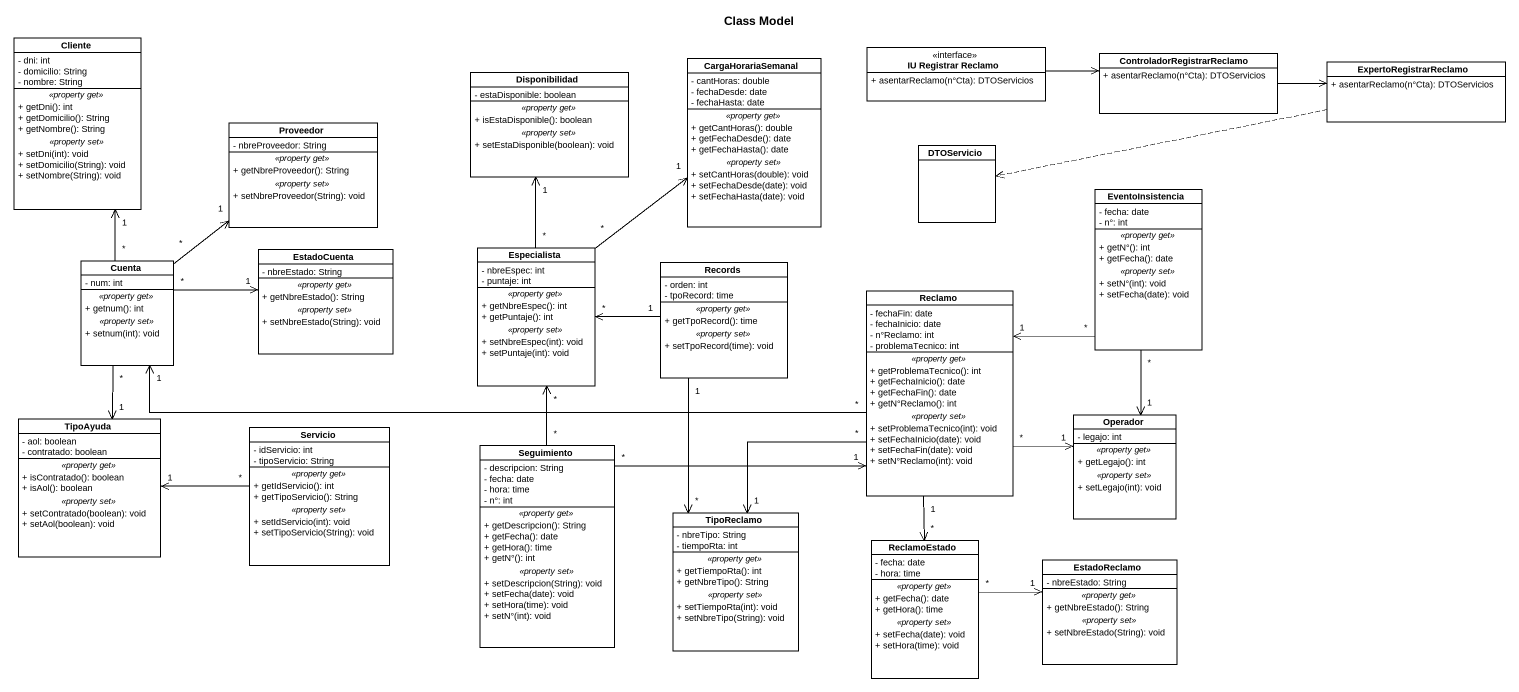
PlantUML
@startuml
title Class Model
hide circle
hide empty members
skinparam classAttributeIconSize 0
class Cliente {
  - dni: int
  - domicilio: String
  - nombre: String
  .. <<property get>> ..
  + getDni(): int
  + getDomicilio(): String
  + getNombre(): String
  .. <<property set>> ..
  + setDni(int): void
  + setDomicilio(String): void
  + setNombre(String): void
}
class Disponibilidad {
  - estaDisponible: boolean
  .. <<property get>> ..
  + isEstaDisponible(): boolean
  .. <<property set>> ..
  + setEstaDisponible(boolean): void
}
class CargaHorariaSemanal {
  - cantHoras: double
  - fechaDesde: date
  - fechaHasta: date
  .. <<property get>> ..
  + getCantHoras(): double
  + getFechaDesde(): date
  + getFechaHasta(): date
  .. <<property set>> ..
  + setCantHoras(double): void
  + setFechaDesde(date): void
  + setFechaHasta(date): void
}
class "IU Registrar Reclamo" as IU_Registrar_Reclamo <<interface>> {
  + asentarReclamo(n°Cta): DTOServicios
}
class ControladorRegistrarReclamo {
  + asentarReclamo(n°Cta): DTOServicios
}
class ExpertoRegistrarReclamo {
  + asentarReclamo(n°Cta): DTOServicios
}
class Proveedor {
  - nbreProveedor: String
  .. <<property get>> ..
  + getNbreProveedor(): String
  .. <<property set>> ..
  + setNbreProveedor(String): void
}
class DTOServicio
class EventoInsistencia {
  - fecha: date
  - n°: int
  .. <<property get>> ..
  + getN°(): int
  + getFecha(): date
  .. <<property set>> ..
  + setN°(int): void
  + setFecha(date): void
}
class Cuenta {
  - num: int
  .. <<property get>> ..
  + getnum(): int
  .. <<property set>> ..
  + setnum(int): void
}
class EstadoCuenta {
  - nbreEstado: String
  .. <<property get>> ..
  + getNbreEstado(): String
  .. <<property set>> ..
  + setNbreEstado(String): void
}
class Especialista {
  - nbreEspec: int
  - puntaje: int
  .. <<property get>> ..
  + getNbreEspec(): int
  + getPuntaje(): int
  .. <<property set>> ..
  + setNbreEspec(int): void
  + setPuntaje(int): void
}
class Records {
  - orden: int
  - tpoRecord: time
  .. <<property get>> ..
  + getTpoRecord(): time
  .. <<property set>> ..
  + setTpoRecord(time): void
}
class Reclamo {
  - fechaFin: date
  - fechaInicio: date
  - n°Reclamo: int
  - problemaTecnico: int
  .. <<property get>> ..
  + getProblemaTecnico(): int
  + getFechaInicio(): date
  + getFechaFin(): date
  + getN°Reclamo(): int
  .. <<property set>> ..
  + setProblemaTecnico(int): void
  + setFechaInicio(date): void
  + setFechaFin(date): void
  + setN°Reclamo(int): void
}
class TipoAyuda {
  - aol: boolean
  - contratado: boolean
  .. <<property get>> ..
  + isContratado(): boolean
  + isAol(): boolean
  .. <<property set>> ..
  + setContratado(boolean): void
  + setAol(boolean): void
}
class Servicio {
  - idServicio: int
  - tipoServicio: String
  .. <<property get>> ..
  + getIdServicio(): int
  + getTipoServicio(): String
  .. <<property set>> ..
  + setIdServicio(int): void
  + setTipoServicio(String): void
}
class Operador {
  - legajo: int
  .. <<property get>> ..
  + getLegajo(): int
  .. <<property set>> ..
  + setLegajo(int): void
}
class Seguimiento {
  - descripcion: String
  - fecha: date
  - hora: time
  - n°: int
  .. <<property get>> ..
  + getDescripcion(): String
  + getFecha(): date
  + getHora(): time
  + getN°(): int
  .. <<property set>> ..
  + setDescripcion(String): void
  + setFecha(date): void
  + setHora(time): void
  + setN°(int): void
}
class TipoReclamo {
  - nbreTipo: String
  - tiempoRta: int
  .. <<property get>> ..
  + getTiempoRta(): int
  + getNbreTipo(): String
  .. <<property set>> ..
  + setTiempoRta(int): void
  + setNbreTipo(String): void
}
class ReclamoEstado {
  - fecha: date
  - hora: time
  .. <<property get>> ..
  + getFecha(): date
  + getHora(): time
  .. <<property set>> ..
  + setFecha(date): void
  + setHora(time): void
}
class EstadoReclamo {
  - nbreEstado: String
  .. <<property get>> ..
  + getNbreEstado(): String
  .. <<property set>> ..
  + setNbreEstado(String): void
}
IU_Registrar_Reclamo -right-> ControladorRegistrarReclamo
ControladorRegistrarReclamo -right-> ExpertoRegistrarReclamo
ExpertoRegistrarReclamo .left.> DTOServicio
EventoInsistencia "*" -left-> "1" Reclamo
EventoInsistencia "*" --> "1" Operador
Cuenta "*" -up-> "1" Cliente
Cuenta "*" -up-> "1" Proveedor
Cuenta "*" -right-> "1" EstadoCuenta
Cuenta "*" --> "1" TipoAyuda
Especialista "*" -up-> "1" Disponibilidad
Especialista "*" -up-> "1" CargaHorariaSemanal
Records "1" -left-> "*" Especialista
Records "1" --> "*" TipoReclamo
Reclamo "*" -left-> "1" Cuenta
Reclamo "*" -right-> "1" Operador
Reclamo "*" --> "1" TipoReclamo
Reclamo "1" --> "*" ReclamoEstado
Servicio "*" -left-> "1" TipoAyuda
Seguimiento "*" -up-> "*" Especialista
Seguimiento "*" -right-> "1" Reclamo
ReclamoEstado "*" -right-> "1" EstadoReclamo
@enduml
